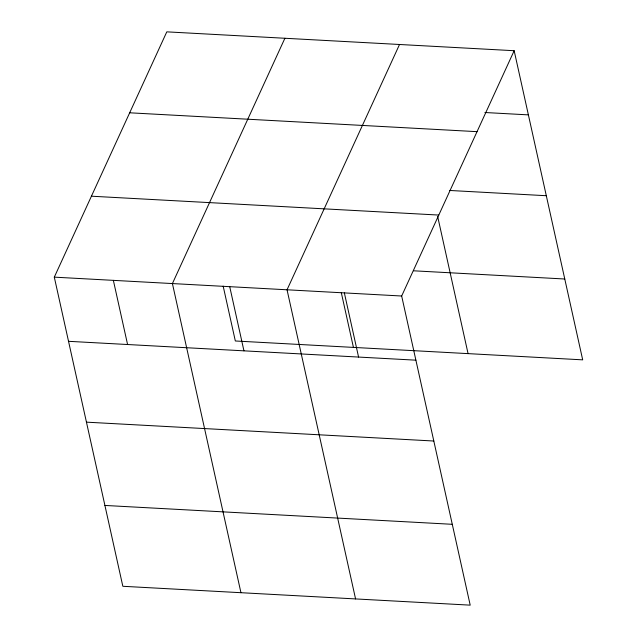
<?xml version="1.0" encoding="UTF-8"?>
<svg xmlns="http://www.w3.org/2000/svg" width="637" height="637" viewBox="0 0 637 637"><rect width="100%" height="100%" fill="white"/><g stroke="black" fill="none" stroke-linecap="round" stroke-linejoin="round"><path stroke-width="0.96" d="M514.163 50.713L401.668 296.014L470.202 605.15L122.837 586.287L54.304 277.151L166.798 31.85L514.163 50.713L582.696 359.849L235.332 340.986L223.173 286.132M284.898 38.26L172.412 283.561L240.945 592.697M399.534 44.486L287.04 289.787L355.573 598.923M484.9 112.51L528.384 114.875M129.677 112.797L477.041 131.66M449.467 190.455L546.307 195.718M91.425 196.204L438.789 215.067M413.58 270.797L564.772 279.006M54.304 277.151L401.668 296.014M68.533 341.313L415.889 360.176M86.449 422.156L433.813 441.019M104.914 505.444L452.278 524.307M437.691 216.612L468.068 353.623M344.354 292.901L358.575 357.062M341.273 292.542L353.431 347.404M229.726 286.674L243.947 350.836M113.354 280.36L127.583 344.513"/></g></svg>
